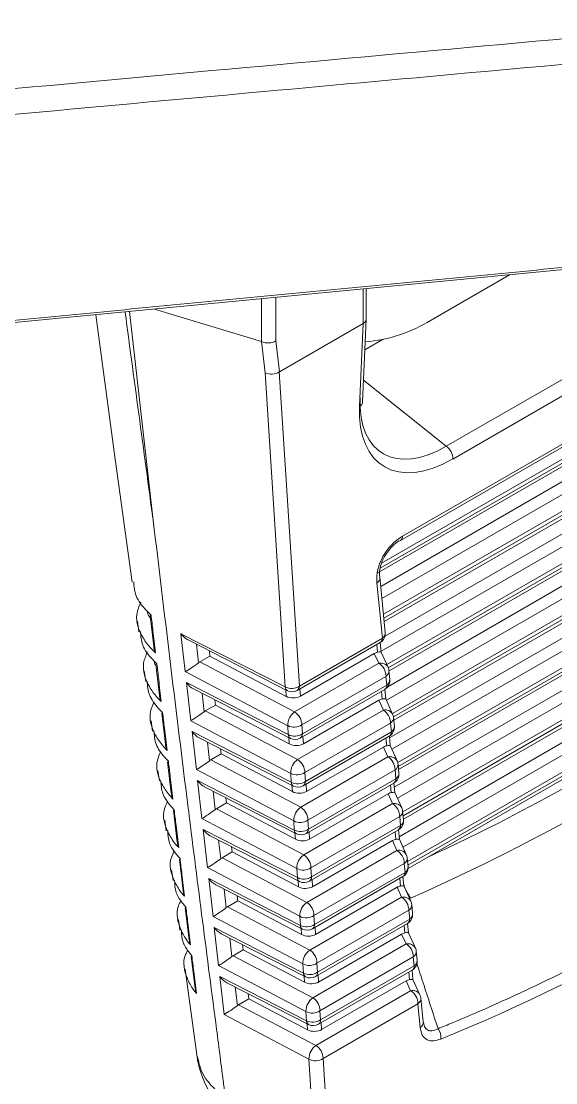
# Model space of a CAD drawing. Extents: x 2 to 136, y 1 to 99.
# Drawn here: x 13.604 to 14.123, y 78.364 to 79.394 of the extents above; entities that cross this region are included whole.
import ezdxf

# ---------------------------------------------------------------- set-up
doc = ezdxf.new("R2010")
doc.units = 0
doc.header["$MEASUREMENT"] = 0
doc.linetypes.add('SLD-Solid', pattern=[0])
doc.layers.add('OBJECT', color=7, linetype='CONTINUOUS')

msp = doc.modelspace()

# ---------------------------------------------------------------- linework, layer by layer
at = {"layer": 'OBJECT', "linetype": 'SLD-Solid', "lineweight": 15}
for p, q in [((14.3842, 79.1776), (14.0232, 78.9691)), ((14.0167, 78.9814), (14.3509, 79.1743)), ((13.9722, 78.89), (14.4474, 79.1643)), ((13.9743, 78.8941), (14.4449, 79.1658)), ((14.0019, 79.1039), (14.0781, 79.1479)), ((13.8514, 79.0837), (13.8514, 79.1259)), ((13.9361, 79.1341), (13.9361, 79.1006)), ((13.939, 79.1048), (13.939, 79.1344)), ((13.9526, 78.8633), (14.4139, 79.1295)), ((14.4143, 79.1337), (13.9539, 78.8679)), ((13.8374, 79.1245), (13.8374, 79.0831)), ((13.9497, 78.8582), (14.4096, 79.1237)), ((13.7335, 78.9011), (13.7096, 79.1123)), ((13.8374, 79.0831), (13.7338, 79.1146)), ((13.9356, 79.0245), (13.939, 79.1046)), ((13.9361, 79.1006), (13.8548, 79.0537)), ((13.9361, 79.1006), (13.9326, 79.0204)), ((13.9361, 79.1006), (13.9361, 79.1006)), ((13.9554, 79.0853), (13.9377, 79.0751)), ((13.9543, 78.8337), (14.3964, 79.089)), ((13.8376, 79.083), (13.8374, 79.0831)), ((13.8376, 79.083), (13.8411, 79.0527)), ((13.8548, 79.0537), (13.8514, 79.0837)), ((14.3574, 79.0789), (13.9532, 78.8455)), ((14.4089, 79.0799), (13.9558, 78.8184)), ((13.9562, 78.8147), (14.4085, 79.0758)), ((13.9565, 78.8115), (14.4042, 79.0699)), ((13.8548, 79.0537), (13.8547, 79.0537)), ((13.8742, 78.7487), (13.8547, 79.0537)), ((13.8411, 79.0527), (13.8605, 78.748)), ((14.0167, 78.9814), (13.9365, 79.0455)), ((13.9535, 78.7826), (14.391, 79.0352)), ((14.352, 79.0251), (13.9573, 78.7973)), ((14.4035, 79.0262), (13.9591, 78.7696)), ((13.9604, 78.7665), (14.4031, 79.0221)), ((13.9612, 78.7636), (14.3988, 79.0162)), ((13.9586, 78.735), (14.3856, 78.9815)), ((14.3466, 78.9714), (13.9599, 78.7482)), ((14.3982, 78.9725), (13.9644, 78.7221)), ((13.9655, 78.7188), (14.3977, 78.9683)), ((13.9658, 78.7156), (14.3934, 78.9625)), ((13.964, 78.6874), (14.3803, 78.9278)), ((14.3413, 78.9177), (13.9616, 78.6985)), ((14.3928, 78.9187), (13.9697, 78.6745)), ((13.9702, 78.6709), (14.3924, 78.9146)), ((13.9705, 78.6677), (14.388, 78.9087)), ((13.9693, 78.6399), (14.3749, 78.874)), ((14.3359, 78.8639), (13.9663, 78.6506)), ((14.3874, 78.865), (13.9745, 78.6266)), ((13.9748, 78.623), (14.387, 78.8609)), ((13.9494, 78.8488), (13.9547, 78.7952)), ((13.9575, 78.8006), (13.9523, 78.8543)), ((13.9751, 78.6197), (14.3827, 78.855)), ((13.7294, 78.8171), (13.7329, 78.7872)), ((13.9747, 78.5924), (14.3695, 78.8203)), ((13.7172, 78.8117), (13.7186, 78.8015)), ((14.3305, 78.8102), (13.971, 78.6026)), ((14.382, 78.8113), (13.9791, 78.5787)), ((13.9795, 78.575), (14.3816, 78.8072)), ((13.7594, 78.7996), (13.8605, 78.748)), ((13.7636, 78.7628), (13.7594, 78.7996)), ((13.9796, 78.5717), (14.3773, 78.8013)), ((13.7662, 78.7935), (13.8626, 78.7443)), ((13.7744, 78.7894), (13.7764, 78.7714)), ((13.8721, 78.7446), (13.9526, 78.791)), ((13.8742, 78.7487), (13.9547, 78.7952)), ((13.9501, 78.7816), (13.9494, 78.7892)), ((13.9536, 78.7817), (13.9526, 78.7911)), ((13.7875, 78.7779), (13.7776, 78.7723)), ((13.7869, 78.783), (13.7875, 78.7779)), ((13.7875, 78.7779), (13.8615, 78.7388)), ((13.8752, 78.739), (13.9469, 78.7804)), ((13.9512, 78.7709), (13.9469, 78.7804)), ((13.9603, 78.7669), (13.9535, 78.7817)), ((13.735, 78.7698), (13.7386, 78.7397)), ((13.7776, 78.7723), (13.8696, 78.7237)), ((13.8696, 78.7237), (13.9512, 78.7709)), ((13.7238, 78.7635), (13.7252, 78.7532)), ((13.8629, 78.7103), (13.7636, 78.7628)), ((13.9582, 78.7582), (13.8766, 78.7111)), ((13.9591, 78.7497), (13.9582, 78.7582)), ((13.962, 78.7552), (13.9611, 78.7637)), ((13.7648, 78.7521), (13.8634, 78.7017)), ((13.7689, 78.7152), (13.7648, 78.7521)), ((13.7716, 78.746), (13.8655, 78.698)), ((13.8615, 78.7388), (13.8611, 78.7451)), ((13.8748, 78.7461), (13.8752, 78.739)), ((13.8751, 78.6983), (13.957, 78.7456)), ((13.8771, 78.7024), (13.9591, 78.7497)), ((13.958, 78.7363), (13.9571, 78.7456)), ((13.7798, 78.7418), (13.7818, 78.7239)), ((13.7923, 78.7355), (13.7928, 78.7304)), ((13.8782, 78.6928), (13.9513, 78.735)), ((13.9557, 78.7255), (13.9513, 78.735)), ((13.9545, 78.7362), (13.9538, 78.7438)), ((13.9647, 78.7215), (13.958, 78.7363)), ((13.7928, 78.7304), (13.783, 78.7247)), ((13.783, 78.7247), (13.8725, 78.6775)), ((13.7928, 78.7304), (13.8644, 78.6926)), ((13.8725, 78.6775), (13.9557, 78.7255)), ((13.7304, 78.7152), (13.7318, 78.705)), ((13.7407, 78.7226), (13.7443, 78.6923)), ((13.8658, 78.6641), (13.7689, 78.7152)), ((13.9664, 78.7098), (13.9655, 78.7183)), ((13.7701, 78.7046), (13.8664, 78.6554)), ((13.7743, 78.6677), (13.7701, 78.7046)), ((13.8634, 78.7017), (13.8629, 78.7103)), ((13.8766, 78.7111), (13.8771, 78.7024)), ((13.9627, 78.7129), (13.8795, 78.6649)), ((13.8801, 78.6562), (13.9635, 78.7043)), ((13.9635, 78.7043), (13.9627, 78.7129)), ((13.777, 78.6985), (13.8685, 78.6518)), ((13.7852, 78.6943), (13.7872, 78.6764)), ((13.8644, 78.6926), (13.864, 78.6988)), ((13.8777, 78.6998), (13.8782, 78.6928)), ((13.878, 78.652), (13.9614, 78.7002)), ((13.959, 78.6908), (13.9582, 78.6983)), ((13.9624, 78.6909), (13.9615, 78.7002)), ((13.7982, 78.6829), (13.7884, 78.6772)), ((13.7976, 78.6879), (13.7982, 78.6829)), ((13.7982, 78.6829), (13.8674, 78.6464)), ((13.8811, 78.6465), (13.9557, 78.6896)), ((13.9601, 78.6801), (13.9557, 78.6896)), ((13.9691, 78.6761), (13.9624, 78.691)), ((13.7464, 78.6753), (13.75, 78.6449)), ((13.7884, 78.6772), (13.8755, 78.6313)), ((13.8755, 78.6313), (13.9601, 78.6801)), ((13.9708, 78.6644), (13.97, 78.673)), ((13.737, 78.667), (13.7384, 78.6567)), ((13.8688, 78.6179), (13.7743, 78.6677)), ((13.8664, 78.6554), (13.8658, 78.6641)), ((13.8795, 78.6649), (13.8801, 78.6562)), ((13.9671, 78.6675), (13.8825, 78.6186)), ((13.9679, 78.6589), (13.9671, 78.6675)), ((13.7755, 78.6571), (13.8693, 78.6091)), ((13.7797, 78.6202), (13.7755, 78.6571)), ((13.8674, 78.6464), (13.867, 78.6525)), ((13.8807, 78.6536), (13.8811, 78.6465)), ((13.881, 78.6057), (13.9658, 78.6547)), ((13.883, 78.6099), (13.9679, 78.6589)), ((13.9634, 78.6455), (13.9627, 78.6529)), ((13.9668, 78.6455), (13.9659, 78.6548)), ((13.7823, 78.651), (13.8714, 78.6055)), ((13.7905, 78.6468), (13.7926, 78.6289)), ((13.8841, 78.6003), (13.9602, 78.6442)), ((13.9645, 78.6347), (13.9602, 78.6442)), ((13.9735, 78.6307), (13.9668, 78.6456)), ((13.8036, 78.6354), (13.7938, 78.6297)), ((13.803, 78.6404), (13.8036, 78.6354)), ((13.8036, 78.6354), (13.8703, 78.6001)), ((13.8784, 78.585), (13.9645, 78.6347)), ((13.7521, 78.6281), (13.7558, 78.5974)), ((13.7938, 78.6297), (13.8784, 78.585)), ((13.9715, 78.6221), (13.8854, 78.5724)), ((13.9723, 78.6135), (13.9715, 78.6221)), ((13.9752, 78.6189), (13.9744, 78.6276)), ((13.7436, 78.6188), (13.7451, 78.6084)), ((13.8717, 78.5717), (13.7797, 78.6202)), ((13.8693, 78.6091), (13.8688, 78.6179)), ((13.8825, 78.6186), (13.883, 78.6099)), ((13.886, 78.5636), (13.9723, 78.6135)), ((13.7809, 78.6095), (13.8723, 78.5629)), ((13.7851, 78.5727), (13.7809, 78.6095)), ((13.7877, 78.6035), (13.8743, 78.5592)), ((13.8703, 78.6001), (13.8699, 78.6062)), ((13.8836, 78.6073), (13.8841, 78.6003)), ((13.8839, 78.5595), (13.9703, 78.6093)), ((13.9678, 78.6001), (13.9671, 78.6075)), ((13.9712, 78.6002), (13.9703, 78.6093)), ((13.9779, 78.5854), (13.9712, 78.6002)), ((13.7959, 78.5993), (13.798, 78.5813)), ((13.8084, 78.5929), (13.809, 78.5878)), ((13.887, 78.5541), (13.9646, 78.5989)), ((13.9689, 78.5893), (13.9646, 78.5989)), ((13.7578, 78.5809), (13.7615, 78.55)), ((13.809, 78.5878), (13.7992, 78.5822)), ((13.7992, 78.5822), (13.8813, 78.5388)), ((13.809, 78.5878), (13.8733, 78.5539)), ((13.8813, 78.5388), (13.9689, 78.5893)), ((13.9796, 78.5735), (13.9788, 78.5822)), ((13.7502, 78.5705), (13.7517, 78.5602)), ((13.8746, 78.5254), (13.7851, 78.5727)), ((13.8723, 78.5629), (13.8717, 78.5717)), ((13.8854, 78.5724), (13.886, 78.5636)), ((13.9759, 78.5767), (13.8883, 78.5262)), ((13.9767, 78.568), (13.9759, 78.5767)), ((13.7863, 78.562), (13.8752, 78.5166)), ((13.7905, 78.5252), (13.7863, 78.562)), ((13.8733, 78.5539), (13.8729, 78.56)), ((13.8866, 78.561), (13.887, 78.5541)), ((13.8868, 78.5132), (13.9747, 78.5639)), ((13.8889, 78.5173), (13.9767, 78.568)), ((13.9722, 78.5547), (13.9715, 78.5621)), ((13.9756, 78.5548), (13.9747, 78.5639)), ((13.7931, 78.556), (13.8773, 78.5129)), ((13.8013, 78.5518), (13.8033, 78.5338)), ((13.89, 78.5078), (13.969, 78.5535)), ((13.9733, 78.544), (13.969, 78.5535)), ((13.9823, 78.54), (13.9756, 78.5548)), ((13.8144, 78.5403), (13.8046, 78.5347)), ((13.8138, 78.5454), (13.8144, 78.5403)), ((13.8144, 78.5403), (13.8762, 78.5077)), ((13.8843, 78.4926), (13.9733, 78.544)), ((13.7636, 78.5337), (13.7674, 78.5026)), ((13.8046, 78.5347), (13.8843, 78.4926)), ((13.9803, 78.5313), (13.8913, 78.4799)), ((13.9812, 78.5226), (13.9803, 78.5313)), ((13.984, 78.5281), (13.9832, 78.5368)), ((13.7569, 78.5223), (13.7583, 78.5119)), ((13.8776, 78.4792), (13.7905, 78.5252)), ((13.8752, 78.5166), (13.8746, 78.5254)), ((13.8883, 78.5262), (13.8889, 78.5173)), ((13.8898, 78.4669), (13.9791, 78.5185)), ((13.8919, 78.4711), (13.9812, 78.5226)), ((13.98, 78.5094), (13.9791, 78.5185)), ((13.7917, 78.5145), (13.8782, 78.4703)), ((13.7959, 78.4777), (13.7917, 78.5145)), ((13.7985, 78.5084), (13.8802, 78.4667)), ((13.8762, 78.5077), (13.8758, 78.5137)), ((13.8895, 78.5147), (13.89, 78.5078)), ((13.8929, 78.4616), (13.9734, 78.5081)), ((13.9777, 78.4986), (13.9734, 78.5081)), ((13.9766, 78.5093), (13.9759, 78.5166)), ((13.9868, 78.4946), (13.98, 78.5094)), ((13.8067, 78.5043), (13.8087, 78.4863)), ((13.8192, 78.4979), (13.8198, 78.4928)), ((13.8872, 78.4463), (13.9777, 78.4986)), ((13.7694, 78.4866), (13.7732, 78.4552)), ((13.8198, 78.4928), (13.8099, 78.4871)), ((13.8099, 78.4871), (13.8872, 78.4463)), ((13.8198, 78.4928), (13.8792, 78.4614)), ((13.9885, 78.4827), (13.9876, 78.4914)), ((13.8805, 78.433), (13.7959, 78.4777)), ((13.8782, 78.4703), (13.8776, 78.4792)), ((13.8913, 78.4799), (13.8919, 78.4711)), ((13.9847, 78.4859), (13.8942, 78.4337)), ((13.8948, 78.4248), (13.9856, 78.4772)), ((13.9856, 78.4772), (13.9847, 78.4859)), ((13.7635, 78.4741), (13.7758, 78.384)), ((13.7971, 78.467), (13.8811, 78.4241)), ((13.8012, 78.4301), (13.7971, 78.467)), ((13.8792, 78.4614), (13.8788, 78.4674)), ((13.8925, 78.4685), (13.8929, 78.4616)), ((13.8927, 78.4206), (13.9835, 78.473)), ((13.981, 78.4639), (13.9803, 78.4712)), ((13.9844, 78.464), (13.9836, 78.4731)), ((13.8039, 78.4609), (13.8832, 78.4204)), ((13.8121, 78.4567), (13.8141, 78.4388)), ((13.8958, 78.4154), (13.9778, 78.4627)), ((13.9821, 78.4532), (13.9778, 78.4627)), ((13.9912, 78.4492), (13.9844, 78.464)), ((13.8246, 78.4504), (13.8251, 78.4453)), ((13.8902, 78.4001), (13.9821, 78.4532)), ((13.9943, 78.4229), (13.992, 78.446)), ((13.8251, 78.4453), (13.8153, 78.4396)), ((13.8153, 78.4396), (13.8902, 78.4001)), ((13.8251, 78.4453), (13.8821, 78.4152)), ((13.9891, 78.4406), (13.8972, 78.3875)), ((13.9891, 78.4406), (13.9914, 78.4174)), ((13.8835, 78.3867), (13.8012, 78.4301)), ((13.8811, 78.4241), (13.8805, 78.433)), ((13.8942, 78.4337), (13.8948, 78.4248)), ((13.8821, 78.4152), (13.8817, 78.4211)), ((13.8954, 78.4222), (13.8958, 78.4154)), ((13.8835, 78.3867), (13.8896, 78.2907)), ((13.9032, 78.2927), (13.8972, 78.3875))]:
    msp.add_line(p, q, dxfattribs=at)
at = {"layer": 'OBJECT', "linetype": 'SLD-Solid', "lineweight": 15, "flags": 128}
for points in [[(13.5573, 79.0977), (13.8326, 79.1241), (14.4187, 79.1809)], [(13.6768, 79.1091), (13.6947, 78.9762), (13.712, 78.8497)], [(13.952, 78.8556), (13.9523, 78.8548), (13.9523, 78.8543)], [(13.9947, 78.4208), (13.9945, 78.4214), (13.9944, 78.4231)]]:
    msp.add_lwpolyline(points, dxfattribs=at)
at = {"layer": 'OBJECT', "linetype": 'SLD-Solid', "lineweight": 15}
for centre, radius, start, end in [((13.9274, 79.2227), 0.1403, 274.3817, 302.0948), ((13.9306, 79.025), 0.00503, 294.343, 354.2644), ((14.0078, 78.9689), 0.0154, 0.8625, 54.4995), ((13.9705, 78.893), 0.00353, 274.6149, 299.6685), ((13.9694, 78.8939), 0.00483, 304.9396, 2.2698), ((13.946, 78.8541), 0.00633, 302.8989, 1.4099), ((13.9476, 78.7997), 0.01, 299.9973, 5.5533), ((13.9514, 78.8004), 0.0061, 301.6684, 2.6445), ((13.9499, 78.795), 0.0048, 304.7323, 2.4719), ((13.9531, 78.7628), 0.00832, 29.7624, 102.6039), ((13.943, 78.7581), 0.0153, 0.7156, 57.2499), ((13.9512, 78.7628), 0.01, 5.5533, 24.4463), ((13.952, 78.7543), 0.01, 299.9973, 5.5533), ((13.9548, 78.7636), 0.00634, 302.9073, 1.4055), ((13.9556, 78.7551), 0.00634, 302.9084, 1.4044), ((13.212, 80.2958), 1.8851, 294.6317, 305.363), ((13.8667, 78.7601), 0.0136, 242.8629, 303.3767), ((13.8649, 78.7481), 0.00441, 181.3045, 238.2455), ((13.8671, 78.7532), 0.01, 242.9367, 299.9973), ((13.8694, 78.7485), 0.0048, 304.7323, 2.4719), ((13.9543, 78.7495), 0.0048, 304.7339, 2.4673), ((13.2124, 80.2896), 1.9087, 293.7837, 306.2109), ((13.8788, 78.7107), 0.0159, 125.3835, 181.4257), ((13.8613, 78.7109), 0.0153, 0.7156, 57.2499), ((13.9575, 78.7174), 0.00832, 29.7526, 102.6136), ((13.9474, 78.7127), 0.0152, 0.7144, 57.2529), ((13.9592, 78.7182), 0.00633, 302.897, 1.4117), ((13.9556, 78.7174), 0.01, 5.5533, 24.4463), ((13.8691, 78.7225), 0.0136, 242.8571, 303.382), ((13.9564, 78.7088), 0.01, 299.9973, 5.5533), ((13.9587, 78.7041), 0.0048, 304.7417, 2.4677), ((13.96, 78.7096), 0.00633, 302.897, 1.4117), ((13.8696, 78.7138), 0.0136, 242.8563, 303.3788), ((13.8678, 78.7018), 0.00441, 181.3075, 238.2376), ((13.8701, 78.7069), 0.01, 242.9367, 299.9973), ((13.8723, 78.7022), 0.0048, 304.7339, 2.4673), ((13.8817, 78.6645), 0.0159, 125.3818, 181.4258), ((13.8643, 78.6647), 0.0152, 0.7144, 57.2529), ((13.9619, 78.672), 0.00832, 29.7628, 102.6035), ((13.9518, 78.6673), 0.0153, 0.7156, 57.2499), ((13.9636, 78.6728), 0.00634, 302.909, 1.4039), ((13.96, 78.672), 0.01, 5.5533, 24.4463), ((13.872, 78.6762), 0.0136, 242.8571, 303.382), ((13.9608, 78.6634), 0.01, 299.9973, 5.5533), ((13.9645, 78.6642), 0.00634, 302.9073, 1.4055), ((13.8726, 78.6675), 0.0136, 242.857, 303.3826), ((13.8708, 78.6555), 0.00441, 181.3121, 238.2322), ((13.873, 78.6607), 0.01, 242.9367, 299.9973), ((13.8753, 78.656), 0.0048, 304.7417, 2.4677), ((13.9631, 78.6587), 0.0048, 304.731, 2.4702), ((13.8847, 78.6183), 0.0159, 125.3822, 181.4254), ((13.8672, 78.6184), 0.0153, 0.7156, 57.2499), ((13.9663, 78.6266), 0.00832, 29.7624, 102.6039), ((13.9562, 78.6219), 0.0153, 0.7156, 57.2499), ((13.9644, 78.6266), 0.01, 5.5533, 24.4463), ((13.968, 78.6274), 0.00634, 302.9073, 1.4055), ((13.875, 78.63), 0.0136, 242.8563, 303.3788), ((13.9653, 78.618), 0.01, 299.9973, 5.5533), ((13.9675, 78.6133), 0.0048, 304.7346, 2.4695), ((13.9689, 78.6188), 0.00634, 302.909, 1.4039), ((13.8755, 78.6213), 0.0136, 242.8571, 303.382), ((13.8737, 78.6092), 0.00441, 181.3154, 238.2289), ((13.876, 78.6144), 0.01, 242.9367, 299.9973), ((13.8782, 78.6097), 0.0048, 304.731, 2.4702), ((13.9707, 78.5812), 0.00832, 29.7596, 102.6069), ((13.8876, 78.5721), 0.0159, 125.385, 181.4243), ((13.8701, 78.5722), 0.0153, 0.7156, 57.2499), ((13.9606, 78.5765), 0.0153, 0.7152, 57.2521), ((13.9725, 78.582), 0.00633, 302.8967, 1.4117), ((13.9688, 78.5812), 0.01, 5.5533, 24.4463), ((13.8779, 78.5838), 0.0136, 242.8568, 303.3821), ((13.9697, 78.5726), 0.01, 299.9973, 5.5533), ((13.9733, 78.5734), 0.00634, 302.9071, 1.4058), ((13.8785, 78.575), 0.0136, 242.8629, 303.3767), ((13.8767, 78.563), 0.00441, 181.3121, 238.2322), ((13.8789, 78.5681), 0.01, 242.9367, 299.9973), ((13.8812, 78.5634), 0.0048, 304.7346, 2.4695), ((13.9719, 78.5678), 0.0048, 304.7323, 2.4719), ((14.0192, 78.5698), 0.0458, 196.9454, 215.7453), ((13.8906, 78.5258), 0.0159, 125.3812, 181.4266), ((13.8731, 78.526), 0.0153, 0.7152, 57.2521), ((13.9751, 78.5358), 0.00832, 29.7628, 102.6035), ((13.9651, 78.5311), 0.0153, 0.7156, 57.2499), ((13.9732, 78.5358), 0.01, 5.5533, 24.4463), ((13.9741, 78.5271), 0.01, 299.9973, 5.5533), ((13.9769, 78.5366), 0.00634, 302.909, 1.4039), ((13.9777, 78.5279), 0.00633, 302.8968, 1.4119), ((13.8809, 78.5375), 0.0136, 242.8536, 303.3854), ((13.9764, 78.5224), 0.0048, 304.7462, 2.4633), ((13.8814, 78.5287), 0.0136, 242.8563, 303.3793), ((13.8796, 78.5167), 0.00441, 181.3069, 238.2374), ((13.8818, 78.5219), 0.01, 242.9367, 299.9973), ((13.8841, 78.5171), 0.0048, 304.7323, 2.4719), ((13.9795, 78.4905), 0.00832, 29.7655, 102.6007), ((13.9695, 78.4858), 0.0153, 0.7156, 57.2499), ((13.8935, 78.4796), 0.0159, 125.3823, 181.427), ((13.876, 78.4797), 0.0153, 0.7156, 57.2499), ((13.9813, 78.4913), 0.00634, 302.9073, 1.4055), ((13.9777, 78.4905), 0.01, 5.5533, 24.4463), ((13.8838, 78.4913), 0.0136, 242.8627, 303.3762), ((13.9785, 78.4817), 0.01, 299.9973, 5.5533), ((13.9808, 78.477), 0.0048, 304.7318, 2.4724), ((13.9821, 78.4825), 0.00634, 302.9059, 1.4069), ((13.8844, 78.4824), 0.0136, 242.8574, 303.3821), ((13.8826, 78.4704), 0.00441, 181.3113, 238.2322), ((13.8848, 78.4756), 0.01, 242.9367, 299.9973), ((13.8871, 78.4709), 0.0048, 304.7462, 2.4633), ((13.8965, 78.4334), 0.0159, 125.385, 181.4243), ((13.879, 78.4335), 0.0153, 0.7156, 57.2499), ((13.9841, 78.4454), 0.00805, 28.3123, 104.0542), ((13.9739, 78.4404), 0.0153, 0.7133, 57.2522), ((13.9857, 78.4459), 0.00634, 302.9084, 1.4044), ((13.9821, 78.4451), 0.01, 5.5533, 24.4463), ((13.8867, 78.4451), 0.0136, 242.8569, 303.382), ((13.8873, 78.4362), 0.0136, 242.8568, 303.3827), ((13.89, 78.4246), 0.0048, 304.7318, 2.4724), ((13.8855, 78.4242), 0.00441, 181.3113, 238.2322), ((13.8877, 78.4293), 0.01, 242.9367, 299.9973), ((13.9882, 78.4226), 0.0061, 301.6671, 2.6458), ((13.9975, 78.4081), 0.0139, 352.4639, 36.172), ((13.8994, 78.3871), 0.0159, 125.3812, 181.4266), ((13.8819, 78.3873), 0.0153, 0.7133, 57.2522), ((13.8627, 78.4006), 0.0883, 187.7498, 239.7119), ((13.8897, 78.3988), 0.0136, 242.8563, 303.3787)]:
    msp.add_arc(centre, radius, start, end, dxfattribs=at)
for centre, major_axis, ratio, start_param, end_param in [((14.818, 81.3601), (-1.7566, 14.6383), 0.094069, 1.713697, 1.728284), ((13.929, 79.1049), (0.01, -0.00021), 0.593676, 5.510532, 6.29593), ((13.8443, 79.0878), (0.00999, 0.00056), 0.611383, 3.944845, 5.463282), ((13.8477, 79.058), (0.00996, 0.00088), 0.657558, 3.926517, 5.438599), ((14.0214, 79.0811), (0.067, 0.1062), 0.54181, 2.386027, 3.949227), ((14.0285, 79.0766), (0.0732, 0.1141), 0.544414, 2.390031, 3.953231), ((13.9829, 78.8623), (0.0231, 0.0327), 0.746254, 1.016584, 2.42811), ((13.9758, 78.8668), (0.0172, 0.0247), 0.671525, 1.018401, 2.429927), ((13.766, 78.8049), (-0.008, 0.0116), 0.599529, 1.609086, 2.301254), ((13.9467, 78.7725), (0.0068, 0.00838), 0.543452, 0.550853, 0.957114), ((13.9438, 78.7791), (0.00979, 0.00262), 0.107022, 6.265381, 7.11643), ((13.7702, 78.768), (0.00933, 0.00637), 0.079382, 3.868413, 5.38685), ((13.7776, 78.7641), (0.00501, 0.00866), 0.577652, 0.786964, 0.960864), ((13.7714, 78.7573), (-0.008, 0.0116), 0.599529, 1.609086, 2.301254), ((13.8682, 78.7432), (0.01, 0), 0.585374, 3.981212, 5.493294), ((13.9511, 78.7272), (0.0068, 0.00838), 0.543452, 0.550853, 0.957114), ((13.9482, 78.7337), (0.00979, 0.00262), 0.107022, 6.265381, 7.11643), ((13.7756, 78.7205), (0.00933, 0.00637), 0.079382, 3.868413, 5.38685), ((13.783, 78.7166), (0.00501, 0.00866), 0.577652, 0.786964, 0.960864), ((13.7768, 78.7098), (-0.008, 0.0116), 0.599529, 1.609086, 2.301254), ((13.8711, 78.697), (0.01, 0), 0.585374, 3.981212, 5.493294), ((13.9556, 78.6818), (0.0068, 0.00838), 0.543452, 0.550853, 0.957114), ((13.9526, 78.6883), (0.00979, 0.00262), 0.107022, 6.265381, 7.11643), ((13.781, 78.673), (0.00933, 0.00637), 0.079382, 3.868413, 5.38685), ((13.7884, 78.6691), (0.00501, 0.00866), 0.577652, 0.786964, 0.960864), ((14.3274, 80.2474), (1.1655, 1.8319), 0.546187, 3.795705, 4.104734), ((13.7822, 78.6623), (-0.008, 0.0116), 0.599529, 1.609086, 2.301254), ((13.8741, 78.6507), (0.01, 0), 0.585374, 3.981212, 5.493294), ((13.96, 78.6364), (0.0068, 0.00838), 0.543452, 0.550853, 0.957114), ((13.957, 78.6429), (0.00979, 0.00262), 0.107022, 6.265381, 7.11643), ((13.7863, 78.6255), (0.00933, 0.00637), 0.079382, 3.868413, 5.38685), ((13.7938, 78.6215), (0.00501, 0.00866), 0.577652, 0.786964, 0.960864), ((13.7876, 78.6148), (-0.008, 0.0116), 0.599529, 1.609086, 2.301254), ((13.877, 78.6045), (0.01, 0), 0.585374, 3.981212, 5.493294), ((14.325, 80.1948), (1.2039, 1.8907), 0.546175, 3.768895, 4.132403), ((13.9644, 78.591), (0.0068, 0.00838), 0.543452, 0.550853, 0.957114), ((13.9614, 78.5975), (0.00979, 0.00262), 0.107022, 6.265381, 7.11643), ((13.7917, 78.5779), (0.00933, 0.00637), 0.079382, 3.868413, 5.38685), ((13.7992, 78.574), (0.00501, 0.00866), 0.577652, 0.786964, 0.960864), ((13.7929, 78.5673), (-0.008, 0.0116), 0.599529, 1.609086, 2.301254), ((13.88, 78.5583), (0.01, 0), 0.585374, 3.981212, 5.493294), ((13.9688, 78.5456), (0.0068, 0.00838), 0.543452, 0.550853, 0.957114), ((13.9658, 78.5522), (0.00979, 0.00262), 0.107022, 6.265381, 7.11643), ((13.7971, 78.5304), (0.00933, 0.00637), 0.079382, 3.868413, 5.38685), ((13.8046, 78.5265), (0.00501, 0.00866), 0.577652, 0.786964, 0.960864), ((13.7983, 78.5198), (-0.008, 0.0116), 0.599529, 1.609086, 2.301254), ((13.8829, 78.512), (0.01, 0), 0.585374, 3.981212, 5.493294), ((13.9732, 78.5002), (0.0068, 0.00838), 0.543452, 0.550853, 0.957114), ((13.9702, 78.5068), (0.00979, 0.00262), 0.107022, 6.265381, 7.11643), ((13.8099, 78.479), (0.00501, 0.00866), 0.577652, 0.786964, 0.960864), ((13.8025, 78.4829), (0.00933, 0.00637), 0.079382, 3.868413, 5.38685), ((13.8037, 78.4722), (-0.008, 0.0116), 0.599529, 1.609086, 2.301254), ((13.8859, 78.4658), (0.01, 0), 0.585374, 3.981212, 5.493294), ((13.9776, 78.4549), (0.0068, 0.00838), 0.543452, 0.550853, 0.957114), ((13.9746, 78.4614), (0.00979, 0.00262), 0.107022, 6.265381, 7.11643), ((13.8079, 78.4354), (0.00933, 0.00637), 0.079382, 3.868413, 5.38685), ((13.8153, 78.4315), (0.00501, 0.00866), 0.577652, 0.786964, 0.960864), ((13.8888, 78.4196), (0.01, 0), 0.585374, 3.981212, 5.493294)]:
    msp.add_ellipse(centre, major_axis=major_axis, ratio=ratio, start_param=start_param, end_param=end_param, dxfattribs=at)
for points, knots in [([(16.2009, 79.3712), (16.1421, 79.4061), (15.8482, 79.5807), (14.7333, 80.2431), (13.6773, 80.8706), (12.8565, 81.3584)], [0, 0, 0, 0, 0.052722, 0.263609, 1, 1, 1, 1]), ([(12.8565, 80.2579), (12.9113, 80.2268), (13.2013, 80.0626), (14.316, 79.4314), (15.376, 78.8314), (16.2009, 78.3644)], [0, 0, 0, 0, 0.049218, 0.260105, 1, 1, 1, 1]), ([(13.2326, 79.2951), (13.4181, 79.3121), (13.7798, 79.3451), (14.142, 79.3779), (14.3184, 79.3939)], [0, 0, 0, 0, 0.513008, 1, 1, 1, 1]), ([(14.3624, 79.3733), (14.3314, 79.3704), (14.1572, 79.3545), (13.7857, 79.3208), (13.4457, 79.2896), (13.2487, 79.2716)], [0, 0, 0, 0, 0.083466, 0.469044, 1, 1, 1, 1]), ([(13.8016, 78.3561), (13.801, 78.3605), (13.7982, 78.3825), (13.7862, 78.4749), (13.7632, 78.6525), (13.7442, 78.8118), (13.7335, 78.9011)], [0, 0, 0, 0, 0.024147, 0.120738, 0.507103, 1, 1, 1, 1]), ([(13.7135, 78.8499), (13.7138, 78.8454), (13.7146, 78.8355), (13.7229, 78.8249), (13.729, 78.819), (13.7304, 78.8177)], [0, 0, 0, 0, 0.39655, 0.86064, 1, 1, 1, 1]), ([(13.7347, 78.781), (13.7333, 78.7823), (13.7285, 78.7869), (13.7198, 78.7989), (13.714, 78.8147), (13.7187, 78.8262), (13.7203, 78.8301)], [0, 0, 0, 0, 0.090454, 0.316027, 0.767278, 1, 1, 1, 1]), ([(13.7272, 78.8208), (13.7271, 78.8205), (13.7268, 78.8183), (13.7283, 78.8164), (13.7297, 78.8147)], [0, 0, 0, 0, 0.165349, 1, 1, 1, 1]), ([(13.7304, 78.8177), (13.731, 78.8126), (13.7324, 78.8004), (13.7339, 78.7882), (13.7347, 78.781)], [0, 0, 0, 0, 0.412557, 1, 1, 1, 1]), ([(13.72, 78.8017), (13.7204, 78.7972), (13.7211, 78.7877), (13.7289, 78.7774), (13.7346, 78.7717), (13.736, 78.7704)], [0, 0, 0, 0, 0.401544, 0.858083, 1, 1, 1, 1]), ([(13.7347, 78.781), (13.7347, 78.781), (13.734, 78.7825), (13.733, 78.7846), (13.733, 78.7867), (13.733, 78.7872)], [0, 0, 0, 0, 0.019934, 0.747608, 1, 1, 1, 1]), ([(13.7403, 78.7337), (13.739, 78.735), (13.7343, 78.7396), (13.7259, 78.7517), (13.7206, 78.7672), (13.7253, 78.7783), (13.7269, 78.7819)], [0, 0, 0, 0, 0.091099, 0.321851, 0.783539, 1, 1, 1, 1]), ([(13.7337, 78.7727), (13.7336, 78.7724), (13.7334, 78.771), (13.7344, 78.7696), (13.7352, 78.7686)], [0, 0, 0, 0, 0.210334, 1, 1, 1, 1]), ([(13.736, 78.7704), (13.7366, 78.7653), (13.738, 78.7531), (13.7394, 78.7409), (13.7403, 78.7337)], [0, 0, 0, 0, 0.412532, 1, 1, 1, 1]), ([(13.7266, 78.7534), (13.7269, 78.749), (13.7276, 78.7399), (13.7349, 78.7299), (13.7403, 78.7244), (13.7415, 78.7231)], [0, 0, 0, 0, 0.407341, 0.855322, 1, 1, 1, 1]), ([(13.7403, 78.7337), (13.7403, 78.7337), (13.7396, 78.7351), (13.7387, 78.7371), (13.7387, 78.7392), (13.7386, 78.7398)], [0, 0, 0, 0, 0.020552, 0.722033, 1, 1, 1, 1]), ([(13.7459, 78.6864), (13.7446, 78.6877), (13.7401, 78.6924), (13.7321, 78.7045), (13.7271, 78.7197), (13.732, 78.7304), (13.7334, 78.7336)], [0, 0, 0, 0, 0.09177, 0.327958, 0.800599, 1, 1, 1, 1]), ([(13.7415, 78.7231), (13.7421, 78.7181), (13.7436, 78.7058), (13.745, 78.6936), (13.7459, 78.6864)], [0, 0, 0, 0, 0.412495, 1, 1, 1, 1]), ([(13.7332, 78.7052), (13.7335, 78.7009), (13.7341, 78.6921), (13.741, 78.6824), (13.7459, 78.6772), (13.7472, 78.6758)], [0, 0, 0, 0, 0.414043, 0.852326, 1, 1, 1, 1]), ([(13.7515, 78.6392), (13.7503, 78.6405), (13.746, 78.6452), (13.7383, 78.6573), (13.7337, 78.6722), (13.7386, 78.6825), (13.7399, 78.6853)], [0, 0, 0, 0, 0.092469, 0.334366, 0.818519, 1, 1, 1, 1]), ([(13.7459, 78.6864), (13.7459, 78.6865), (13.7454, 78.6875), (13.7446, 78.6894), (13.7444, 78.6914), (13.7444, 78.6923)], [0, 0, 0, 0, 0.021344, 0.540969, 1, 1, 1, 1]), ([(14.0087, 78.4163), (14.0134, 78.4182), (14.0365, 78.4277), (14.114, 78.4616), (14.1925, 78.5022), (14.2712, 78.548), (14.3499, 78.5956), (14.4239, 78.6484), (14.4789, 78.6878)], [0, 0, 0, 0, 0.029967, 0.149857, 0.5, 0.529967, 0.649857, 1, 1, 1, 1]), ([(13.7472, 78.6758), (13.7478, 78.6708), (13.7492, 78.6586), (13.7507, 78.6464), (13.7515, 78.6392)], [0, 0, 0, 0, 0.41247, 1, 1, 1, 1]), ([(13.7398, 78.6569), (13.7401, 78.6527), (13.7406, 78.6443), (13.7471, 78.635), (13.7516, 78.6299), (13.7528, 78.6286)], [0, 0, 0, 0, 0.421766, 0.849064, 1, 1, 1, 1]), ([(13.7515, 78.6392), (13.7515, 78.6392), (13.7511, 78.6401), (13.7503, 78.642), (13.7502, 78.6439), (13.7501, 78.6449)], [0, 0, 0, 0, 0.022106, 0.50095, 1, 1, 1, 1]), ([(13.7572, 78.592), (13.756, 78.5933), (13.7518, 78.5979), (13.7445, 78.6102), (13.7403, 78.6247), (13.7452, 78.6346), (13.7464, 78.6371)], [0, 0, 0, 0, 0.093194, 0.341098, 0.837363, 1, 1, 1, 1]), ([(13.7528, 78.6286), (13.7534, 78.6236), (13.7549, 78.6114), (13.7563, 78.5991), (13.7572, 78.592)], [0, 0, 0, 0, 0.412433, 1, 1, 1, 1]), ([(13.7465, 78.6086), (13.7467, 78.6045), (13.7471, 78.5964), (13.7532, 78.5875), (13.7573, 78.5827), (13.7585, 78.5814)], [0, 0, 0, 0, 0.430656, 0.845494, 1, 1, 1, 1]), ([(13.7572, 78.592), (13.7572, 78.592), (13.7568, 78.5928), (13.7561, 78.5946), (13.7559, 78.5964), (13.7559, 78.5974)], [0, 0, 0, 0, 0.022932, 0.457544, 1, 1, 1, 1]), ([(13.7629, 78.5448), (13.7618, 78.546), (13.7577, 78.5507), (13.7508, 78.563), (13.7469, 78.5772), (13.7519, 78.5868), (13.753, 78.5889)], [0, 0, 0, 0, 0.093949, 0.34818, 0.857204, 1, 1, 1, 1]), ([(13.7585, 78.5814), (13.7591, 78.5763), (13.7605, 78.5641), (13.762, 78.5519), (13.7629, 78.5448)], [0, 0, 0, 0, 0.412396, 1, 1, 1, 1]), ([(13.7531, 78.5604), (13.7533, 78.5564), (13.7536, 78.5486), (13.7593, 78.54), (13.7631, 78.5355), (13.7642, 78.5342)], [0, 0, 0, 0, 0.440879, 0.841571, 1, 1, 1, 1]), ([(13.7629, 78.5448), (13.7629, 78.5448), (13.7626, 78.5455), (13.7619, 78.5472), (13.7617, 78.549), (13.7616, 78.55)], [0, 0, 0, 0, 0.023938, 0.410127, 1, 1, 1, 1]), ([(13.7686, 78.4976), (13.7676, 78.4988), (13.7637, 78.5036), (13.7571, 78.5159), (13.7536, 78.5297), (13.7585, 78.5389), (13.7595, 78.5407)], [0, 0, 0, 0, 0.094734, 0.355638, 0.878125, 1, 1, 1, 1]), ([(13.7637, 78.5337), (13.7636, 78.5338), (13.7635, 78.5338), (13.764, 78.5341), (13.7642, 78.5342), (13.7642, 78.5342)], [0, 0, 0, 0, 0.666017, 0.977139, 1, 1, 1, 1]), ([(13.7642, 78.5342), (13.7648, 78.5291), (13.7663, 78.5169), (13.7677, 78.5047), (13.7686, 78.4976)], [0, 0, 0, 0, 0.412352, 1, 1, 1, 1]), ([(13.7598, 78.5121), (13.7599, 78.5082), (13.7602, 78.5008), (13.7655, 78.4926), (13.7689, 78.4883), (13.7699, 78.487)], [0, 0, 0, 0, 0.452643, 0.837239, 1, 1, 1, 1]), ([(13.7686, 78.4976), (13.7686, 78.4976), (13.7683, 78.4982), (13.7677, 78.4998), (13.7676, 78.5015), (13.7675, 78.5026)], [0, 0, 0, 0, 0.02494, 0.358143, 1, 1, 1, 1]), ([(13.7744, 78.4504), (13.7734, 78.4517), (13.7696, 78.4564), (13.7635, 78.4687), (13.7602, 78.4823), (13.7652, 78.4911), (13.766, 78.4925)], [0, 0, 0, 0, 0.095555, 0.363505, 0.900218, 1, 1, 1, 1]), ([(13.7694, 78.4866), (13.7694, 78.4866), (13.7693, 78.4867), (13.7698, 78.4869), (13.7699, 78.487), (13.7699, 78.487)], [0, 0, 0, 0, 0.728449, 0.976198, 1, 1, 1, 1]), ([(13.7699, 78.487), (13.7705, 78.482), (13.772, 78.4698), (13.7735, 78.4576), (13.7744, 78.4504)], [0, 0, 0, 0, 0.412308, 1, 1, 1, 1]), ([(14.0087, 78.4163), (14.0039, 78.4312), (13.997, 78.4523), (13.9902, 78.4735), (13.9881, 78.4798)], [0, 0, 0, 0, 0.704032, 1, 1, 1, 1]), ([(13.7744, 78.4504), (13.7743, 78.4505), (13.7742, 78.4509), (13.7735, 78.4525), (13.7734, 78.4541), (13.7733, 78.4553)], [0, 0, 0, 0, 0.026004, 0.300889, 1, 1, 1, 1]), ([(13.9914, 78.4174), (13.9919, 78.4148), (13.9929, 78.4095), (13.9978, 78.4051), (14.0042, 78.404), (14.009, 78.4056), (14.0113, 78.4063)], [0, 0, 0, 0, 0.261885, 0.524406, 0.776422, 1, 1, 1, 1]), ([(14.0087, 78.4163), (14.0066, 78.4154), (14.0029, 78.4136), (13.9983, 78.4149), (13.9957, 78.4174), (13.9951, 78.4201), (13.9949, 78.4209)], [0, 0, 0, 0, 0.345437, 0.613734, 0.88246, 1, 1, 1, 1]), ([(13.7968, 78.3533), (13.7911, 78.3588), (13.7799, 78.3694), (13.7769, 78.3825), (13.7754, 78.3888)], [0, 0, 0, 0, 0.516026, 1, 1, 1, 1])]:
    msp.add_open_spline(points, degree=3, knots=knots, dxfattribs=at)
for points in [[(13.549, 79.099), (14.4159, 79.1825)], [(13.9949, 78.4209), (13.9944, 78.4225)]]:
    msp.add_open_spline(points, degree=1, dxfattribs=at)

doc.saveas('drawing.dxf')
